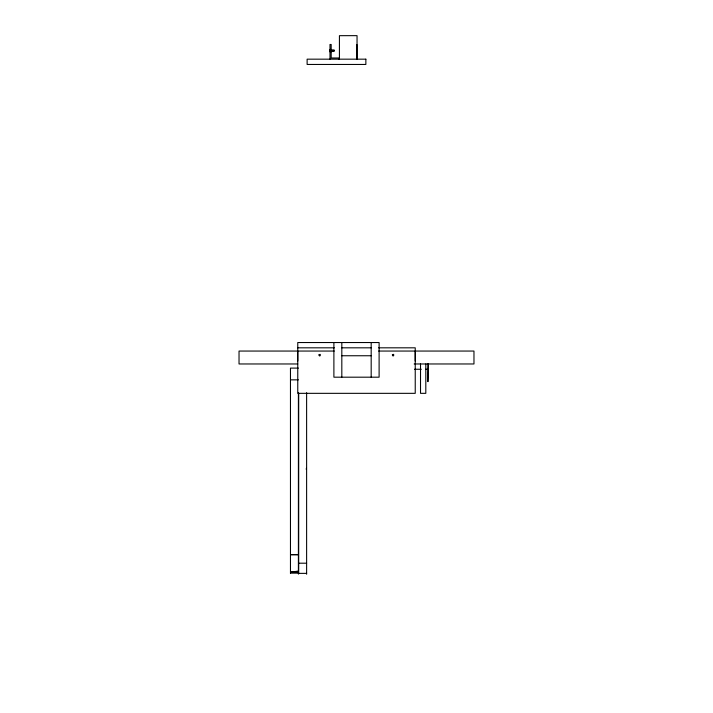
<?xml version="1.0" encoding="UTF-8"?>
<svg xmlns="http://www.w3.org/2000/svg" width="713" height="713" viewBox="0 0 713 713"><rect width="100%" height="100%" fill="white"/><g stroke="black" fill="none" stroke-linecap="round" stroke-linejoin="round"><path stroke-width="1.07" d="M297.767 351.928L297.767 361.036M415.233 351.928L415.233 361.036M290.467 572.138L298.399 571.104M329.994 49.473L331.171 49.473M329.994 49.919L334.112 49.919L334.112 51.381L329.994 51.381M329.994 50.65L334.112 50.65M329.994 51.826L331.171 51.826M297.767 347.819L334.335 347.819M341.821 347.819L371.179 347.819M378.665 347.819L415.233 347.819L415.233 393.335L297.767 393.335L297.767 342.534L379.111 342.534L379.111 377.186L333.889 377.186L333.889 342.534M334.272 351.054L239.033 351.054L239.033 363.969L297.767 363.969M378.63 351.054L473.967 351.054L473.967 363.969L414.173 363.969M341.821 355.751L371.179 355.751M298.399 368.104L290.467 368.104L290.467 573.502M414.529 369.254L421.294 369.254M425.67 369.254L428.192 369.254M290.467 379.851L298.399 379.851M298.694 563.199L306.617 563.199M290.467 572.111L298.399 572.138M290.467 573.136L298.399 573.136M298.694 573.368L306.617 573.368M425.804 363.969L425.804 393.335L420.518 393.335L420.518 363.969M371.179 342.534L371.179 377.186M357.044 59.17L357.044 35.65L339.424 35.677L339.424 59.17M356.865 44.473L356.865 59.152M341.821 342.534L341.821 377.186M338.809 59.17L338.809 57.994L331.171 57.994L331.171 44.482L329.994 44.482L329.994 59.17M306.617 392.685L306.617 574.232M306.323 468.361L306.323 469.537M298.694 393.772L298.694 573.733M298.399 392.685L298.399 574.001M318.943 354.931C320.021 358.3 321.554 352.561 318.943 354.931M392.355 354.931C393.433 358.3 394.975 352.561 392.355 354.931M298.399 554.661L290.467 554.678L298.399 554.678M365.858 59.17L307.125 59.17L307.125 64.455L365.858 64.455L365.858 59.17M428.192 363.675L427.898 381.589L428.192 363.675"/></g></svg>
